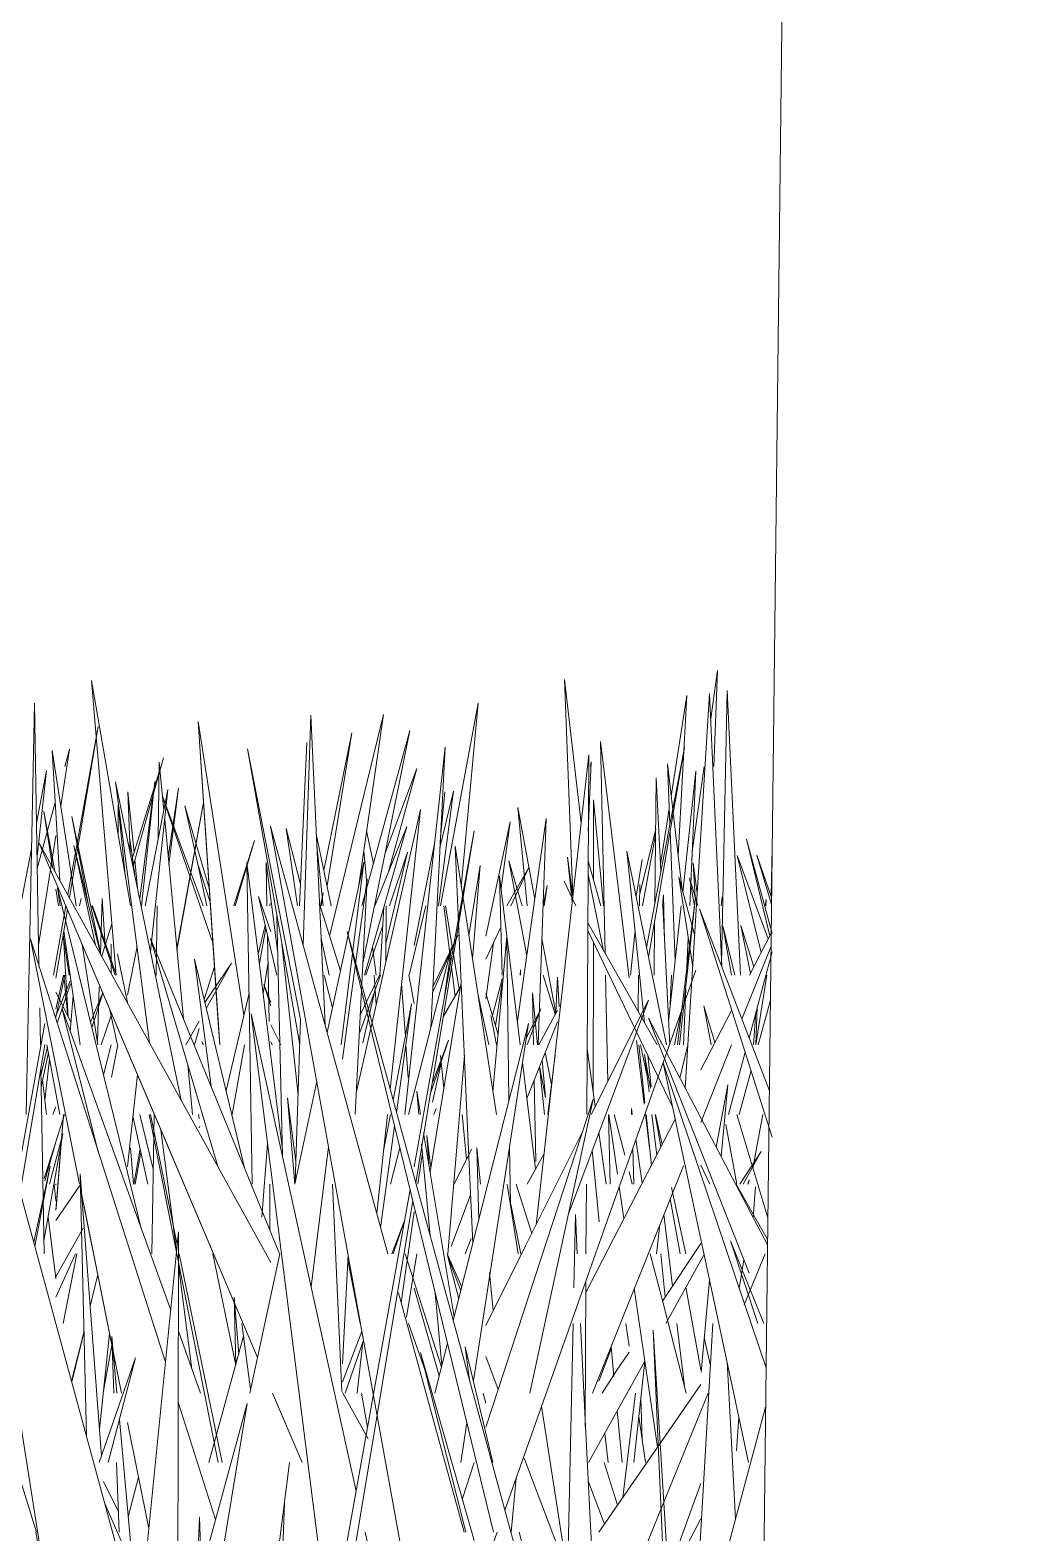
# Model space of a CAD drawing. Header units: millimetres. Extents: x -10020 to 20888, y -4665 to 12339.
# Drawn here: x 2108.7 to 2147.9, y 3083 to 3142.6 of the extents above; entities that cross this region are included whole.
import ezdxf

# ---------------------------------------------------------------- set-up
doc = ezdxf.new("R2010")
doc.units = ezdxf.units.MM
doc.layers.add('A-FLOR-HRAL', color=11, linetype='Continuous', lineweight=9)
doc.layers.add('G-IMPT', color=8, linetype='Continuous', lineweight=9)

# ---------------------------------------------------------------- blocks, each defined once
blk = doc.blocks.new('Top Rail Type - Top Rail_Internal_-407983-West')
at = {"layer": 'A-FLOR-HRAL'}
blk.add_line((2147.885, 3938.639), (2137.367, 3048), dxfattribs=at)
blk = doc.blocks.new('Grass Array - 25_dwg-V23-West')
at = {"layer": 'G-IMPT'}
for p in [(2114.496, 3106.206), (2114.503, 3106.132)]:
    blk.add_line(p, (2115.539, 3111.919), dxfattribs=at)
blk = doc.blocks.new('Grass Array - 25_dwg-V24-West')
at = {"layer": 'G-IMPT'}
for p, q in [((2112.664, 3107.901), (2111.115, 3116.831)), ((2112.087, 3105.142), (2111.115, 3116.831)), ((2108.529, 3099.624), (2108.849, 3115.928)), ((2109.033, 3105.501), (2108.849, 3115.928)), ((2134.657, 3100.667), (2135.619, 3116.317)), ((2136.1, 3105.484), (2135.619, 3116.317)), ((2115.345, 3115.196), (2117.157, 3103.566)), ((2115.345, 3115.196), (2116.141, 3103.251)), ((2116.199, 3102.383), (2115.345, 3115.196)), ((2119.505, 3106.353), (2119.811, 3115.448)), ((2120.376, 3103.181), (2119.811, 3115.448)), ((2120.556, 3106.7), (2122.686, 3115.482)), ((2121.698, 3108.627), (2122.686, 3115.482)), ((2110.176, 3108.335), (2111.375, 3115.006)), ((2110.238, 3108.221), (2111.375, 3115.006)), ((2123.737, 3114.84), (2121.832, 3107.901)), ((2123.737, 3114.84), (2121.877, 3105.617)), ((2117.295, 3114.119), (2119.371, 3102.389)), ((2117.295, 3114.119), (2119.401, 3103.392)), ((2119.401, 3103.392), (2117.295, 3114.119)), ((2119.649, 3114.365), (2119.365, 3107.901)), ((2123.846, 3102.407), (2125.132, 3114.186)), ((2124.562, 3103.055), (2125.132, 3114.186)), ((2132.425, 3105.043), (2131.293, 3114.409)), ((2131.475, 3106.013), (2131.293, 3114.409)), ((2133.12, 3106.247), (2134.622, 3114.165)), ((2133.198, 3105.866), (2134.622, 3114.165)), ((2113.758, 3110.538), (2113.803, 3113.585)), ((2113.982, 3111.681), (2113.803, 3113.585)), ((2129.515, 3102.168), (2130.828, 3113.884)), ((2130.749, 3099.624), (2130.828, 3113.884)), ((2130.811, 3110.856), (2130.921, 3113.605)), ((2130.898, 3113.419), (2130.921, 3113.605)), ((2112.071, 3112.817), (2113.417, 3102.464)), ((2112.071, 3112.817), (2114.437, 3101.327)), ((2113.24, 3107.901), (2114.144, 3112.505)), ((2113.456, 3106.09), (2114.144, 3112.505)), ((2115.547, 3107.901), (2113.93, 3112.241)), ((2115.932, 3106.391), (2113.932, 3112.217)), ((2114.156, 3109.829), (2114.558, 3112.564)), ((2114.183, 3109.538), (2114.558, 3112.564)), ((2109.66, 3109.268), (2109.223, 3111.634)), ((2109.565, 3109.441), (2109.223, 3111.634)), ((2114.496, 3106.206), (2115.539, 3111.919)), ((2114.503, 3106.132), (2115.539, 3111.919)), ((2121.625, 3100.532), (2124.161, 3111.72)), ((2122.957, 3100.624), (2124.161, 3111.72)), ((2114.758, 3103.418), (2114.017, 3111.316)), ((2121.268, 3099.929), (2118.215, 3111.055)), ((2124.27, 3077.552), (2118.215, 3111.055)), ((2121.934, 3105.142), (2123.611, 3111.043)), ((2122.347, 3107.901), (2123.611, 3111.043)), ((2127.998, 3103.32), (2129.144, 3111.362)), ((2128.826, 3102.383), (2129.144, 3111.362)), ((2112.828, 3109.143), (2112.636, 3110.541)), ((2118.831, 3110.962), (2119.402, 3108.758)), ((2118.831, 3110.962), (2119.281, 3107.901)), ((2119.281, 3107.901), (2118.831, 3110.962)), ((2123.904, 3097.551), (2126.285, 3110.868)), ((2124.464, 3099.9), (2126.285, 3110.868)), ((2138.007, 3106.705), (2137.078, 3110.54)), ((2138.106, 3106.799), (2137.078, 3110.54)), ((2109.044, 3110.385), (2118.224, 3093.757)), ((2109.044, 3110.385), (2113.862, 3099.029)), ((2117.695, 3089.997), (2109.044, 3110.385)), ((2111.465, 3106), (2110.414, 3110.281)), ((2111.276, 3106.341), (2110.414, 3110.281)), ((2127.173, 3099.624), (2125.528, 3110.255)), ((2126.028, 3099.088), (2125.528, 3110.255)), ((2133.905, 3102.383), (2132.345, 3110.066)), ((2133.04, 3103.259), (2132.345, 3110.066)), ((2136.718, 3109.894), (2137.947, 3106.588)), ((2136.718, 3109.894), (2137.666, 3106.044)), ((2136.718, 3109.894), (2137.666, 3106.044)), ((2138.077, 3107.943), (2137.487, 3109.904)), ((2138.08, 3108.231), (2137.487, 3109.904)), ((2138.063, 3108.28), (2138.097, 3110.169)), ((2118.675, 3098.33), (2117.276, 3109.61)), ((2117.462, 3098.508), (2117.276, 3109.61)), ((2120.461, 3102.87), (2121.913, 3109.625)), ((2121.014, 3102.383), (2121.913, 3109.625)), ((2126.075, 3106.722), (2126.529, 3109.5)), ((2126.219, 3105.792), (2126.529, 3109.5)), ((2127.585, 3107.901), (2128.451, 3109.413)), ((2128.193, 3107.901), (2127.656, 3109.678)), ((2128.37, 3105.931), (2127.656, 3109.678)), ((2127.741, 3107.901), (2128.451, 3109.413)), ((2131.31, 3107.901), (2130.805, 3109.68)), ((2113.307, 3055.48), (2104.898, 3109.035)), ((2121.064, 3101.825), (2122.049, 3108.969)), ((2121.57, 3099.624), (2122.049, 3108.969)), ((2128.113, 3102.383), (2127.292, 3109.069)), ((2127.393, 3105.142), (2127.292, 3109.069)), ((2130.318, 3107.901), (2129.851, 3108.872)), ((2131.418, 3106.114), (2130.802, 3109.135)), ((2132.844, 3107.901), (2132.856, 3108.739)), ((2135.147, 3107.901), (2134.818, 3109.007)), ((2135.019, 3107.901), (2134.818, 3109.007)), ((2109.805, 3107.901), (2109.703, 3108.558)), ((2112.409, 3097.875), (2109.769, 3108.609)), ((2109.871, 3107.901), (2109.769, 3108.609)), ((2110.633, 3107.901), (2110.699, 3108.193)), ((2110.637, 3107.901), (2110.699, 3108.193)), ((2118.224, 3106.872), (2117.733, 3108.268)), ((2118.459, 3105.142), (2117.733, 3108.268)), ((2135.057, 3108.254), (2134.347, 3102.383)), ((2134.347, 3102.383), (2135.057, 3108.254)), ((2135.057, 3108.254), (2134.42, 3102.383)), ((2136.076, 3107.901), (2136.118, 3108.252)), ((2109.602, 3105.142), (2110.098, 3107.901)), ((2109.703, 3105.025), (2110.16, 3107.754)), ((2112.048, 3105.142), (2111.132, 3107.901)), ((2112.081, 3105.214), (2111.148, 3107.901)), ((2113.676, 3105.142), (2113.718, 3107.901)), ((2118.183, 3107.901), (2118.202, 3107.982)), ((2118.188, 3107.901), (2118.202, 3107.982)), ((2118.683, 3097.984), (2118.467, 3107.5)), ((2120.183, 3107.901), (2120.987, 3105.316)), ((2122.546, 3105.142), (2122.701, 3107.839)), ((2122.79, 3105.671), (2122.792, 3107.901)), ((2138.106, 3098.73), (2135.222, 3107.771)), ((2137.989, 3100.562), (2135.222, 3107.771)), ((2110.668, 3102.383), (2110.016, 3106.895)), ((2117.727, 3105.974), (2117.999, 3107.122)), ((2117.772, 3105.609), (2118.026, 3107.007)), ((2127.056, 3083.07), (2121.252, 3106.876)), ((2121.252, 3106.876), (2124.18, 3096.144)), ((2126.745, 3105.782), (2127.344, 3107.056)), ((2134.153, 3099.933), (2130.79, 3106.922)), ((2133.537, 3102.383), (2130.791, 3107.217)), ((2132.482, 3105.142), (2132.666, 3106.917)), ((2136.621, 3105.142), (2136.145, 3107.11)), ((2136.482, 3105.142), (2136.145, 3107.11)), ((2136.862, 3107.113), (2137.374, 3105.478)), ((2136.862, 3107.113), (2137.241, 3105.22)), ((2108.691, 3106.57), (2114.047, 3089.809)), ((2108.691, 3106.57), (2110.643, 3096.865)), ((2110.643, 3096.865), (2108.691, 3106.57)), ((2110.235, 3105.142), (2109.988, 3106.728)), ((2112.543, 3104.356), (2112.921, 3106.28)), ((2116.121, 3097.565), (2113.454, 3106.602)), ((2117.671, 3096.308), (2113.454, 3106.602)), ((2119.304, 3100.389), (2118.663, 3106.388)), ((2120.218, 3106.603), (2120.532, 3105.142)), ((2122.257, 3106.276), (2122.402, 3105.142)), ((2122.402, 3105.142), (2122.257, 3106.276)), ((2123.68, 3099.624), (2125.383, 3106.25)), ((2125.096, 3104.218), (2125.383, 3106.25)), ((2127.032, 3100.537), (2127.575, 3106.671)), ((2127.666, 3100.182), (2127.575, 3106.671)), ((2136.9, 3103.399), (2138.057, 3106.293)), ((2137.201, 3105.142), (2138.063, 3106.813)), ((2112.315, 3105.142), (2112.145, 3105.999)), ((2112.543, 3104.065), (2112.145, 3105.999)), ((2117.2, 3097.459), (2115.195, 3105.785)), ((2115.853, 3100.747), (2115.195, 3105.785)), ((2137.185, 3102.658), (2138.106, 3106.075)), ((2109.703, 3103.484), (2110.054, 3105.142)), ((2109.703, 3103.803), (2110.007, 3105.142)), ((2115.608, 3104.071), (2116.667, 3105.622)), ((2115.665, 3103.833), (2116.667, 3105.622)), ((2120.34, 3105.142), (2120.673, 3103.857)), ((2121.747, 3102.87), (2122.576, 3105.142)), ((2121.774, 3103.605), (2122.538, 3105.142)), ((2122.327, 3105.142), (2122.407, 3103.982)), ((2123.904, 3104.021), (2123.696, 3105.142)), ((2135.07, 3105.341), (2127.506, 3083.941)), ((2129.494, 3103.597), (2129.027, 3105.142)), ((2131.585, 3100.936), (2131.494, 3105.142)), ((2132.785, 3103.707), (2132.805, 3105.142)), ((2137.456, 3102.383), (2137.887, 3105.142)), ((2109.718, 3103.557), (2110.269, 3104.928)), ((2109.752, 3103.25), (2110.288, 3104.801)), ((2123.558, 3102.724), (2123.409, 3104.796)), ((2124.541, 3097.351), (2125.77, 3104.859)), ((2125.061, 3103.493), (2125.74, 3104.68)), ((2110.387, 3104.326), (2110.274, 3102.917)), ((2110.274, 3102.917), (2110.387, 3104.326)), ((2116.449, 3100.577), (2117.363, 3104.435)), ((2123.073, 3100.199), (2123.804, 3104.008)), ((2123.208, 3099.703), (2123.804, 3104.008)), ((2126.869, 3102.383), (2126.431, 3104.422)), ((2127.232, 3102.8), (2126.745, 3104.423)), ((2128.799, 3102.383), (2128.597, 3104.452)), ((2128.639, 3102.383), (2128.597, 3104.452)), ((2130.022, 3095.681), (2133.199, 3104.163)), ((2130.929, 3099.624), (2133.199, 3104.163)), ((2135.829, 3102.484), (2135.391, 3103.935)), ((2135.677, 3102.383), (2135.391, 3103.935)), ((2137.544, 3102.383), (2138.032, 3104.162)), ((2109.062, 3103.855), (2109.088, 3102.383)), ((2113.467, 3094.06), (2109.936, 3103.854)), ((2111.385, 3098.141), (2109.936, 3103.854)), ((2112.143, 3102.383), (2111.827, 3103.825)), ((2114.853, 3102.383), (2115.383, 3103.33)), ((2119.614, 3093.751), (2117.444, 3103.614)), ((2120.574, 3078.924), (2117.444, 3103.614)), ((2119.405, 3103.392), (2119.188, 3096.947)), ((2127.167, 3102.383), (2126.943, 3103.553)), ((2128.347, 3102.644), (2128.928, 3103.819)), ((2128.374, 3100.255), (2129.585, 3103.299)), ((2128.386, 3102.383), (2128.928, 3103.819)), ((2128.845, 3102.383), (2129.585, 3103.767)), ((2137.917, 3094.456), (2133.2, 3103.443)), ((2137.187, 3093.339), (2133.2, 3103.443)), ((2134.231, 3102.383), (2134.512, 3103.762)), ((2135.266, 3101.392), (2136.496, 3103.777)), ((2137.36, 3102.383), (2137.458, 3103.672)), ((2109.258, 3103.228), (2108.15, 3097.065)), ((2116.199, 3102.383), (2116.141, 3103.251)), ((2118.616, 3102.383), (2118.224, 3103.176)), ((2125.457, 3091.456), (2128.437, 3103.231)), ((2126.917, 3093.353), (2128.437, 3103.231)), ((2108.335, 3096.865), (2109.26, 3102.383)), ((2109.109, 3101.188), (2109.364, 3102.31)), ((2109.117, 3100.717), (2109.406, 3102.081)), ((2109.35, 3102.383), (2109.857, 3099.624)), ((2109.857, 3099.624), (2109.35, 3102.383)), ((2111.9, 3102.383), (2111.592, 3101.195)), ((2111.905, 3101.107), (2112.155, 3102.383)), ((2115.545, 3102.383), (2115.485, 3102.523)), ((2115.556, 3102.383), (2115.485, 3102.523)), ((2116.687, 3099.624), (2117.187, 3102.383)), ((2118.273, 3102.383), (2118.224, 3102.511)), ((2123.846, 3102.407), (2123.542, 3099.624)), ((2123.675, 3101.074), (2123.582, 3102.383)), ((2129.515, 3102.168), (2128.739, 3095.247)), ((2129.347, 3100.806), (2129.103, 3102.086)), ((2131.087, 3099.94), (2130.764, 3102.229)), ((2132.726, 3102.558), (2133.031, 3100.031)), ((2133.053, 3100.088), (2132.813, 3102.383)), ((2133.146, 3101.147), (2132.876, 3102.383)), ((2134.446, 3101.07), (2134.751, 3102.383)), ((2135.266, 3099.309), (2136.494, 3102.383)), ((2136.367, 3099.624), (2137.033, 3102.094)), ((2114.928, 3101.607), (2115.114, 3099.624)), ((2125.619, 3098.643), (2125.899, 3101.978)), ((2128.717, 3097.459), (2128.199, 3101.682)), ((2129.069, 3099.624), (2128.882, 3101.532)), ((2129.492, 3101.99), (2129.201, 3099.624)), ((2133.279, 3100.675), (2133.043, 3102)), ((2133.221, 3100.525), (2133.043, 3102)), ((2133.298, 3100.726), (2133.171, 3101.973)), ((2136.965, 3092.242), (2133.782, 3101.669)), ((2137.166, 3085.829), (2133.782, 3101.669)), ((2109.104, 3101.454), (2109.234, 3094.106)), ((2112.543, 3097.568), (2112.934, 3101.216)), ((2114.67, 3100.194), (2114.437, 3101.327)), ((2119.171, 3096.865), (2120.044, 3100.931)), ((2128.732, 3097.762), (2128.667, 3100.991)), ((2136.786, 3099.624), (2137.265, 3101.368)), ((2124.009, 3100.548), (2124.094, 3099.624)), ((2124.009, 3100.548), (2124.162, 3099.624)), ((2124.162, 3099.624), (2124.009, 3100.548)), ((2135.886, 3098.327), (2136.342, 3100.804)), ((2136.077, 3097.961), (2136.342, 3100.804)), ((2119.215, 3097.752), (2118.889, 3100.288)), ((2119.172, 3096.87), (2118.889, 3100.288)), ((2121.268, 3099.929), (2122.866, 3094.106)), ((2124.464, 3099.9), (2123.968, 3096.914)), ((2128.002, 3091.069), (2131.005, 3100.233)), ((2128.489, 3088.588), (2131.005, 3100.233)), ((2132.52, 3099.867), (2132.555, 3099.624)), ((2132.52, 3099.867), (2132.528, 3099.624)), ((2132.52, 3099.867), (2132.528, 3099.624)), ((2109.703, 3095.83), (2110.008, 3099.624)), ((2110.008, 3099.624), (2109.71, 3095.915)), ((2113.351, 3096.865), (2112.758, 3099.574)), ((2113.15, 3099.136), (2113.03, 3099.624)), ((2113.15, 3099.136), (2113.561, 3097.462)), ((2114.221, 3095.504), (2113.406, 3099.624)), ((2114.515, 3094.48), (2113.457, 3099.624)), ((2113.51, 3094.106), (2113.593, 3099.624)), ((2122.425, 3095.715), (2122.849, 3099.624)), ((2122.578, 3095.154), (2123.133, 3099.161)), ((2122.7, 3098.258), (2122.963, 3099.624)), ((2130.711, 3092.566), (2134.258, 3099.44)), ((2131.673, 3096.865), (2131.613, 3099.624)), ((2131.969, 3097.263), (2131.623, 3099.624)), ((2132.258, 3098.015), (2131.841, 3099.624)), ((2133.08, 3099.624), (2133.24, 3098.307)), ((2133.313, 3097.608), (2133.102, 3099.624)), ((2133.523, 3098.016), (2133.329, 3099.624)), ((2133.693, 3098.345), (2133.466, 3099.624)), ((2133.739, 3098.434), (2133.479, 3099.624)), ((2136.695, 3096.865), (2136.259, 3099.226)), ((2137.93, 3095.533), (2136.694, 3099.624)), ((2137.335, 3097.501), (2137.736, 3099.624)), ((2109.225, 3094.618), (2109.978, 3098.855)), ((2109.449, 3096.865), (2109.978, 3098.855)), ((2117.695, 3089.997), (2113.862, 3099.029)), ((2113.864, 3099.024), (2114.489, 3094.218)), ((2117.462, 3098.508), (2117.489, 3096.865)), ((2124.283, 3098.9), (2125.496, 3091.612)), ((2125.496, 3091.612), (2124.283, 3098.9)), ((2124.565, 3097.499), (2124.409, 3098.797)), ((2124.492, 3097.647), (2124.409, 3098.797)), ((2125.619, 3098.643), (2125.239, 3094.106)), ((2126.028, 3099.088), (2126.233, 3094.521)), ((2128.325, 3094.418), (2130.573, 3098.913)), ((2131.52, 3096.865), (2131.232, 3098.911)), ((2132.698, 3098.629), (2132.946, 3096.898)), ((2107.83, 3098.241), (2109.703, 3091.347)), ((2112.776, 3096.865), (2112.656, 3098.304)), ((2113.046, 3098.259), (2112.791, 3096.865)), ((2112.844, 3096.865), (2113.072, 3098.139)), ((2117.873, 3095.552), (2118.097, 3098.46)), ((2119.824, 3092.799), (2120.512, 3098.342)), ((2122.971, 3096.865), (2123.341, 3098.307)), ((2124.059, 3096.865), (2124.234, 3098.105)), ((2124.202, 3098.453), (2124.535, 3094.836)), ((2125.489, 3096.865), (2126.177, 3098.256)), ((2126.536, 3096.865), (2126.391, 3098.301)), ((2126.465, 3095.441), (2126.391, 3098.301)), ((2127.723, 3096.074), (2127.691, 3098.383)), ((2128.383, 3096.865), (2129.054, 3098.057)), ((2131.24, 3095.366), (2130.969, 3098.21)), ((2132.572, 3098.272), (2132.617, 3096.865)), ((2132.572, 3098.272), (2132.617, 3096.865)), ((2136.813, 3096.865), (2137.669, 3098.165)), ((2136.948, 3096.865), (2137.669, 3098.165)), ((2109.481, 3097.582), (2108.829, 3094.563)), ((2108.829, 3094.563), (2109.481, 3097.582)), ((2109.481, 3097.582), (2108.87, 3094.413)), ((2112.409, 3097.875), (2113.09, 3095.105)), ((2134.579, 3097.592), (2130.98, 3088.588)), ((2132.555, 3096.865), (2132.425, 3097.366)), ((2135.266, 3097.62), (2135.629, 3096.865)), ((2109.703, 3095.42), (2110.653, 3096.813)), ((2111.339, 3088.347), (2110.668, 3097.278)), ((2110.918, 3086.873), (2110.668, 3097.278)), ((2118.19, 3095.042), (2118.185, 3096.865)), ((2121.044, 3088.649), (2120.666, 3096.865)), ((2128.027, 3094.106), (2127.6, 3096.865)), ((2128.569, 3094.908), (2127.951, 3096.865)), ((2130.719, 3094.106), (2130.734, 3096.865)), ((2132.226, 3095.503), (2132.041, 3096.771)), ((2134.684, 3094.106), (2134.111, 3096.729)), ((2137.92, 3094.668), (2136.672, 3096.865)), ((2137.135, 3096.865), (2137.185, 3097.038)), ((2137.155, 3096.865), (2137.185, 3097.038)), ((2137.348, 3095.54), (2137.436, 3096.763)), ((2112.307, 3088.588), (2110.733, 3096.416)), ((2117.671, 3096.308), (2118.574, 3094.106)), ((2119.129, 3070.841), (2123.744, 3096.655)), ((2123.852, 3096.212), (2120.073, 3073.449)), ((2134.922, 3056.737), (2124.18, 3096.144)), ((2125.373, 3094.398), (2126.146, 3096.448)), ((2134.447, 3094.106), (2134.059, 3096.29)), ((2109.672, 3093.355), (2109.391, 3095.554)), ((2109.703, 3095.83), (2109.71, 3095.915)), ((2112.307, 3088.588), (2110.807, 3096.049)), ((2123.397, 3092.173), (2123.904, 3095.771)), ((2128.134, 3094.106), (2127.741, 3096.074)), ((2130.237, 3092.753), (2130.298, 3095.66)), ((2130.374, 3094.106), (2130.298, 3095.66)), ((2134.148, 3092.824), (2133.807, 3095.66)), ((2110.786, 3095.12), (2109.703, 3093.186)), ((2113.141, 3080.781), (2114.565, 3094.98)), ((2114.221, 3095.504), (2114.484, 3094.172)), ((2114.551, 3086.706), (2114.565, 3094.98)), ((2123.018, 3094.106), (2123.508, 3095.38)), ((2123.071, 3094.106), (2123.508, 3095.38)), ((2133.645, 3095.255), (2133.52, 3094.106)), ((2126.169, 3094.712), (2125.927, 3094.106)), ((2128.325, 3094.418), (2126.745, 3091.26)), ((2133.755, 3092.227), (2135.266, 3094.519)), ((2137.532, 3091.347), (2136.455, 3094.616)), ((2137.767, 3091.347), (2136.455, 3094.616)), ((2109.703, 3092.393), (2110.477, 3094.106)), ((2110.529, 3094.106), (2109.987, 3091.347)), ((2113.467, 3094.06), (2114.254, 3091.877)), ((2114.497, 3094.106), (2116.134, 3085.829)), ((2116.295, 3085.829), (2114.592, 3094.106)), ((2116.832, 3089.692), (2115.923, 3094.106)), ((2117.392, 3088.588), (2118.578, 3094.106)), ((2119.614, 3093.751), (2121.606, 3084.698)), ((2121.285, 3094.065), (2121.064, 3089.746)), ((2121.765, 3091.347), (2121.274, 3093.848)), ((2123.549, 3094.106), (2124.989, 3089.607)), ((2124.989, 3089.607), (2123.549, 3094.106)), ((2123.599, 3091.596), (2124.01, 3094.106)), ((2125.793, 3092.786), (2125.222, 3094.106)), ((2125.757, 3092.643), (2125.228, 3094.043)), ((2125.675, 3092.318), (2125.228, 3094.043)), ((2133.773, 3092.154), (2133.269, 3094.106)), ((2133.86, 3092.386), (2133.68, 3094.106)), ((2133.883, 3091.347), (2135.415, 3094.106)), ((2136.798, 3092.734), (2136.978, 3093.868)), ((2136.995, 3092.081), (2137.822, 3094.106)), ((2109.672, 3093.355), (2109.703, 3093.118)), ((2111.062, 3092.034), (2111.358, 3093.234)), ((2111.063, 3092.024), (2111.358, 3093.234)), ((2114.563, 3093.649), (2115.097, 3089.539)), ((2126.917, 3093.353), (2126.256, 3089.066)), ((2127.042, 3091.855), (2126.891, 3093.353)), ((2123.291, 3092.56), (2125.895, 3083.07)), ((2123.904, 3092.74), (2124.901, 3089.263)), ((2130.681, 3087.264), (2130.713, 3093.015)), ((2133.554, 3086.443), (2132.633, 3092.724)), ((2135.266, 3089.501), (2134.682, 3092.786)), ((2135.282, 3089.409), (2135.621, 3093.059)), ((2116.953, 3090.133), (2116.769, 3092.393)), ((2116.841, 3089.724), (2116.769, 3092.393)), ((2124.746, 3092.544), (2125.009, 3089.69)), ((2133.773, 3092.154), (2134.696, 3088.588)), ((2136.965, 3092.242), (2137.86, 3089.59)), ((2109.703, 3091.347), (2121.477, 3048)), ((2110.327, 3089.051), (2110.818, 3091.044)), ((2110.332, 3089.031), (2110.818, 3091.023)), ((2111.428, 3087.161), (2111.833, 3090.945)), ((2112.123, 3088.588), (2111.919, 3090.829)), ((2112.004, 3088.588), (2111.919, 3090.829)), ((2114.558, 3091.033), (2115.44, 3088.588)), ((2115.771, 3085.829), (2117.146, 3090.837)), ((2117.422, 3088.727), (2117.08, 3091.347)), ((2121.064, 3089.028), (2121.834, 3091.029)), ((2124.343, 3089.482), (2123.687, 3091.347)), ((2128.002, 3091.069), (2126.745, 3087.232)), ((2129.869, 3075.274), (2130.207, 3091.347)), ((2130.706, 3087.264), (2130.508, 3091.347)), ((2132.298, 3091.347), (2132.425, 3090.445)), ((2134.922, 3056.737), (2133.381, 3091.077)), ((2133.853, 3083.391), (2133.381, 3091.077)), ((2134.326, 3091.347), (2134.626, 3088.858)), ((2134.953, 3077.552), (2135.753, 3091.347)), ((2135.41, 3090.785), (2135.655, 3089.662)), ((2111.589, 3088.662), (2111.924, 3090.496)), ((2121.176, 3088.588), (2121.896, 3090.685)), ((2121.651, 3088.588), (2121.871, 3090.613)), ((2124.164, 3090.198), (2125.95, 3083.07)), ((2124.164, 3090.198), (2126.291, 3082.749)), ((2124.731, 3088.588), (2125.23, 3090.56)), ((2127.022, 3085.829), (2125.935, 3090.423)), ((2126.1, 3089.098), (2125.935, 3090.423)), ((2131.225, 3089.055), (2131.72, 3090.339)), ((2131.824, 3089.244), (2131.712, 3090.42)), ((2131.922, 3089.447), (2132.425, 3090.21)), ((2111.414, 3085.829), (2112.853, 3089.986)), ((2111.778, 3085.829), (2112.853, 3089.986)), ((2127.236, 3088.731), (2126.745, 3090.03)), ((2130.818, 3085.829), (2133.054, 3089.855)), ((2133.056, 3089.838), (2132.621, 3085.829)), ((2136.457, 3087.123), (2136.314, 3089.819)), ((2131.922, 3089.447), (2131.356, 3088.588)), ((2107.22, 3088.588), (2108.929, 3083.07)), ((2119.463, 3085.829), (2118.292, 3088.588)), ((2119.463, 3085.829), (2118.292, 3088.588)), ((2121.064, 3088.613), (2122.082, 3086.769)), ((2121.815, 3088.588), (2122.057, 3087.219)), ((2126.745, 3088.184), (2126.64, 3088.588)), ((2131.211, 3077.927), (2135.567, 3088.588)), ((2135.266, 3088.921), (2131.224, 3083.07)), ((2132.177, 3084.45), (2132.678, 3088.588)), ((2132.177, 3084.45), (2132.678, 3088.588)), ((2111.339, 3088.347), (2111.507, 3086.099)), ((2114.553, 3088.224), (2116.037, 3083.579)), ((2114.752, 3072.759), (2117.288, 3088.178)), ((2115.359, 3081.085), (2117.288, 3088.178)), ((2129.983, 3081.46), (2128.962, 3088.061)), ((2132.15, 3085.829), (2131.955, 3087.876)), ((2132.947, 3086.743), (2132.895, 3088.351)), ((2132.895, 3088.351), (2132.947, 3086.743)), ((2137.841, 3088.027), (2134.365, 3075.073)), ((2112.619, 3083.144), (2112.219, 3087.536)), ((2113.386, 3083.223), (2112.543, 3087.415)), ((2113.386, 3083.223), (2112.543, 3087.415)), ((2126, 3087.401), (2125.758, 3085.829)), ((2130.706, 3087.264), (2131.564, 3069.593)), ((2132.819, 3087.653), (2133.076, 3085.829)), ((2136.685, 3086.29), (2136.781, 3087.631)), ((2114.551, 3086.706), (2114.535, 3078.056)), ((2131.592, 3085.829), (2131.46, 3086.986)), ((2136.457, 3087.123), (2136.645, 3083.57)), ((2128.268, 3086), (2129.585, 3082.514)), ((2112.214, 3083.07), (2112.109, 3085.829)), ((2117.245, 3072.034), (2118.958, 3085.829)), ((2126.285, 3085.829), (2125.818, 3084.404)), ((2131.967, 3084.145), (2131.435, 3085.829)), ((2112.183, 3083.879), (2111.586, 3085.087)), ((2112.57, 3083.679), (2112.978, 3085.252)), ((2127.747, 3083.07), (2127.956, 3085.214)), ((2130.813, 3085.071), (2131.448, 3083.394)), ((2131.448, 3083.394), (2130.813, 3085.071)), ((2135.266, 3085.002), (2133.025, 3078.836)), ((2114.456, 3077.764), (2111.634, 3084.238)), ((2118.76, 3084.234), (2118.256, 3069.275)), ((2115.277, 3080.783), (2115.392, 3083.672)), ((2115.475, 3081.514), (2115.392, 3083.672)), ((2109.398, 3080.311), (2108.913, 3083.07)), ((2112.619, 3083.144), (2112.753, 3081.671)), ((2127.198, 3083.07), (2118.576, 3058.68)), ((2121.965, 3083.07), (2123.554, 3075.848)), ((2129.383, 3077.99), (2128.068, 3083.07)), ((2133.624, 3080.485), (2135.266, 3083.598)), ((2133.853, 3083.391), (2135.399, 3058.239))]:
    blk.add_line(p, q, dxfattribs=at)
blk = doc.blocks.new('Grass Array - Grass Array-V25-West')
for name in ['Grass Array - 25_dwg-V24-West', 'Grass Array - 25_dwg-V23-West']:
    blk.add_blockref(name, (0, 0))
blk = doc.blocks.new('Grass Array - 25_dwg-V31-West')
at = {"layer": 'G-IMPT'}
for p in [(2114.496, 3106.206), (2114.503, 3106.132)]:
    blk.add_line(p, (2115.539, 3111.919), dxfattribs=at)
blk = doc.blocks.new('Grass Array - 25_dwg-V32-West')
at = {"layer": 'G-IMPT'}
for p in [(2114.496, 3106.206), (2114.503, 3106.132)]:
    blk.add_line(p, (2115.539, 3111.919), dxfattribs=at)
blk = doc.blocks.new('Grass Array - Grass Array-V35-West')
for name in ['Grass Array - 25_dwg-V31-West', 'Grass Array - 25_dwg-V32-West', 'Grass Array - 25_dwg-V23-West', 'Grass Array - 25_dwg-V23-West', 'Grass Array - 25_dwg-V23-West', 'Grass Array - 25_dwg-V23-West', 'Grass Array - 25_dwg-V23-West', 'Grass Array - 25_dwg-V23-West', 'Grass Array - 25_dwg-V23-West', 'Grass Array - 25_dwg-V23-West']:
    blk.add_blockref(name, (0, 0))
blk = doc.blocks.new('Grass Array - 25_dwg-V46-West')
at = {"layer": 'G-IMPT'}
blk.add_line((2111.894, 3105.222), (2111.897, 3106.381), dxfattribs=at)
blk = doc.blocks.new('Grass Array - 25_dwg-V47-West')
at = {"layer": 'G-IMPT'}
for p, q in [((2135.664, 3115.315), (2135.928, 3117.22)), ((2135.792, 3113.419), (2135.928, 3117.22)), ((2130.196, 3108.247), (2129.872, 3116.865)), ((2130.524, 3111.173), (2129.872, 3116.865)), ((2136.095, 3105.588), (2136.319, 3116.428)), ((2136.847, 3105.142), (2136.319, 3116.428)), ((2124.956, 3107.901), (2126.451, 3115.929)), ((2125.777, 3108.649), (2126.451, 3115.929)), ((2134.101, 3112.247), (2134.721, 3116.238)), ((2134.374, 3109.897), (2134.721, 3116.238)), ((2120.328, 3109.301), (2121.437, 3114.749)), ((2120.456, 3108.687), (2121.437, 3114.749)), ((2110.51, 3107.901), (2109.552, 3114.054)), ((2109.864, 3108.9), (2109.552, 3114.054)), ((2109.893, 3111.866), (2110.247, 3114.105)), ((2110.061, 3113.419), (2110.247, 3114.105)), ((2112.709, 3109.722), (2113.857, 3113.419)), ((2112.761, 3109.467), (2113.963, 3113.761)), ((2133.954, 3113.519), (2134.532, 3108.527)), ((2133.954, 3113.519), (2134.046, 3111.13)), ((2134.933, 3110.032), (2135.401, 3113.419)), ((2108.933, 3111.179), (2109.332, 3113.261)), ((2108.956, 3109.855), (2109.332, 3113.261)), ((2113.102, 3107.901), (2113.625, 3112.826)), ((2122.759, 3109.989), (2124.007, 3113.334)), ((2122.889, 3109.248), (2124.007, 3113.334)), ((2133.45, 3107.984), (2133.505, 3112.967)), ((2133.693, 3109.265), (2133.505, 3112.967)), ((2134.556, 3108.44), (2135.08, 3113.231)), ((2134.834, 3107.901), (2135.08, 3113.231)), ((2112.8, 3110.016), (2112.561, 3112.416)), ((2112.65, 3110.005), (2112.561, 3112.416)), ((2113.025, 3108.185), (2113.56, 3112.32)), ((2124.867, 3107.901), (2125.469, 3112.444)), ((2124.927, 3110.2), (2125.469, 3112.444)), ((2124.94, 3110.451), (2125.117, 3112.411)), ((2108.965, 3109.37), (2109.676, 3111.998)), ((2112.451, 3109.126), (2112.169, 3111.885)), ((2112.169, 3110.755), (2112.169, 3111.885)), ((2115.785, 3108.596), (2114.816, 3111.863)), ((2115.331, 3109.542), (2114.816, 3111.863)), ((2128.688, 3108.165), (2128.021, 3111.79)), ((2128.392, 3107.901), (2128.021, 3111.79)), ((2131.015, 3108.94), (2131.017, 3112.102)), ((2131.412, 3107.901), (2131.017, 3112.102)), ((2133.679, 3109.528), (2134.023, 3111.74)), ((2111.469, 3106.044), (2110.337, 3111.441)), ((2110.977, 3107.988), (2110.337, 3111.441)), ((2126.745, 3106.697), (2127.712, 3111.221)), ((2127.35, 3108.597), (2127.712, 3111.221)), ((2109.018, 3106.335), (2109.703, 3110.664)), ((2117.573, 3110.492), (2116.754, 3107.901)), ((2116.754, 3107.901), (2117.573, 3110.492)), ((2117.573, 3110.492), (2116.813, 3107.901)), ((2120.619, 3107.901), (2120.028, 3110.747)), ((2122.289, 3109.566), (2122.021, 3110.866)), ((2123.904, 3106.32), (2124.72, 3110.419)), ((2132.851, 3108.367), (2133.482, 3110.931)), ((2132.955, 3107.901), (2133.48, 3110.708)), ((2134.056, 3110.869), (2134.256, 3105.701)), ((2108.304, 3107.901), (2108.736, 3110.153)), ((2120.298, 3107.901), (2120.049, 3110.274)), ((2122.038, 3108.652), (2121.905, 3110.064)), ((2122.79, 3106.404), (2123.638, 3110.025)), ((2122.923, 3107.901), (2123.638, 3110.025)), ((2129.985, 3109.831), (2130.196, 3108.258)), ((2129.985, 3109.831), (2130.174, 3108.05)), ((2112.942, 3108.59), (2112.83, 3109.713)), ((2115.822, 3108.039), (2115.325, 3109.542)), ((2115.686, 3107.901), (2115.325, 3109.542)), ((2118.49, 3106.116), (2118.034, 3109.62)), ((2118.068, 3107.901), (2118.034, 3109.62)), ((2132.708, 3108.278), (2132.951, 3109.737)), ((2135.132, 3108.396), (2134.962, 3109.591)), ((2135.043, 3108.252), (2134.962, 3109.591)), ((2129.175, 3108.696), (2129.015, 3107.901)), ((2129.015, 3107.901), (2129.175, 3108.696)), ((2129.175, 3108.696), (2129.062, 3107.901)), ((2135.028, 3106.701), (2134.394, 3109.035)), ((2134.953, 3105.477), (2134.394, 3109.035)), ((2111.467, 3105.995), (2111.544, 3108.192)), ((2111.651, 3106.318), (2111.544, 3108.192)), ((2120.303, 3108.417), (2120.193, 3107.901)), ((2120.303, 3108.417), (2120.221, 3107.901)), ((2133.757, 3107.901), (2133.788, 3108.328)), ((2133.833, 3106.507), (2133.788, 3108.328)), ((2137.819, 3107.901), (2137.857, 3108.152)), ((2137.845, 3107.901), (2137.857, 3108.152)), ((2123.707, 3105.142), (2124.373, 3107.901)), ((2125.359, 3105.688), (2125.077, 3107.901)), ((2125.693, 3104.598), (2125.154, 3107.901)), ((2134.043, 3102.383), (2133.762, 3107.901)), ((2133.995, 3103.318), (2134.497, 3107.901)), ((2111.521, 3105.898), (2111.918, 3107.177)), ((2121.995, 3105.142), (2122.659, 3107.117)), ((2133.419, 3105.142), (2133.442, 3107.29)), ((2110.191, 3103.49), (2109.999, 3106.656)), ((2111.37, 3102.383), (2110.75, 3106.364)), ((2111.894, 3105.222), (2111.897, 3106.381)), ((2118.159, 3103.306), (2118.092, 3106.724)), ((2124.633, 3104.444), (2125.65, 3106.751)), ((2124.645, 3104.69), (2125.65, 3106.751)), ((2126.745, 3104.212), (2127.051, 3106.434)), ((2129.52, 3103.645), (2128.975, 3106.604)), ((2131.009, 3100.487), (2131.013, 3106.457)), ((2134.723, 3105.49), (2134.775, 3106.611)), ((2118.113, 3105.666), (2117.919, 3104.425)), ((2117.919, 3104.425), (2118.113, 3105.666)), ((2110.181, 3103.51), (2110.017, 3105.142)), ((2115.992, 3105.489), (2115.58, 3104.186)), ((2115.58, 3104.186), (2115.992, 3105.489)), ((2125.534, 3104.319), (2125.388, 3105.463)), ((2128.104, 3105.142), (2128.12, 3105.364)), ((2128.122, 3105.142), (2128.12, 3105.364)), ((2129.524, 3103.652), (2129.595, 3105.068)), ((2129.655, 3103.897), (2129.595, 3105.068)), ((2134.051, 3104.011), (2134.113, 3105.142)), ((2109.703, 3104.472), (2110.302, 3103.266)), ((2111.347, 3102.53), (2111.422, 3104.682)), ((2118.224, 3103.934), (2117.947, 3104.775)), ((2118.224, 3104.083), (2117.947, 3104.775)), ((2121.871, 3102.473), (2122.35, 3104.521)), ((2127.007, 3103.55), (2127.396, 3105.007)), ((2127.129, 3103.143), (2127.401, 3104.842)), ((2134.58, 3102.383), (2134.682, 3104.593)), ((2111.079, 3103.283), (2111.559, 3104.456)), ((2111.134, 3103.058), (2111.569, 3104.433)), ((2111.493, 3102.383), (2111.888, 3103.547)), ((2137.459, 3102.399), (2137.51, 3103.862)), ((2115.383, 3103.03), (2115.194, 3102.383)), ((2124.577, 3100.54), (2125.272, 3102.572)), ((2124.629, 3100.895), (2125.272, 3102.572)), ((2109.264, 3100.196), (2109.454, 3101.817)), ((2124.631, 3100.12), (2124.981, 3101.663)), ((2124.95, 3101.963), (2125.084, 3100.672)), ((2129.118, 3100.303), (2128.978, 3101.773)), ((2109.327, 3099.624), (2109.176, 3100.994)), ((2129.108, 3100.303), (2128.888, 3101.471)), ((2109.579, 3099.624), (2109.703, 3099.926)), ((2124.686, 3099.624), (2124.784, 3099.868)), ((2124.691, 3099.624), (2124.784, 3099.868)), ((2109.242, 3097.085), (2110.046, 3099.624)), ((2115.383, 3099.454), (2115.36, 3099.624)), ((2115.383, 3099.101), (2115.405, 3099.162)), ((2115.383, 3099.094), (2115.405, 3099.162)), ((2125.979, 3097.856), (2125.804, 3099.624)), ((2109.702, 3098.537), (2109.27, 3096.995)), ((2109.703, 3096.211), (2109.631, 3096.865)), ((2109.698, 3096.865), (2109.703, 3096.834)), ((2109.706, 3096.865), (2109.703, 3096.872))]:
    blk.add_line(p, q, dxfattribs=at)
blk = doc.blocks.new('Grass Array - Grass Array-V49-West')
for name in ['Grass Array - 25_dwg-V47-West', 'Grass Array - 25_dwg-V46-West', 'Grass Array - 25_dwg-V46-West', 'Grass Array - 25_dwg-V46-West']:
    blk.add_blockref(name, (0, 0))

msp = doc.modelspace()

# ---------------------------------------------------------------- block references
for name in ['Top Rail Type - Top Rail_Internal_-407983-West', 'Grass Array - Grass Array-V49-West', 'Grass Array - Grass Array-V25-West', 'Grass Array - Grass Array-V35-West']:
    msp.add_blockref(name, (0, 0))

doc.saveas('drawing.dxf')
